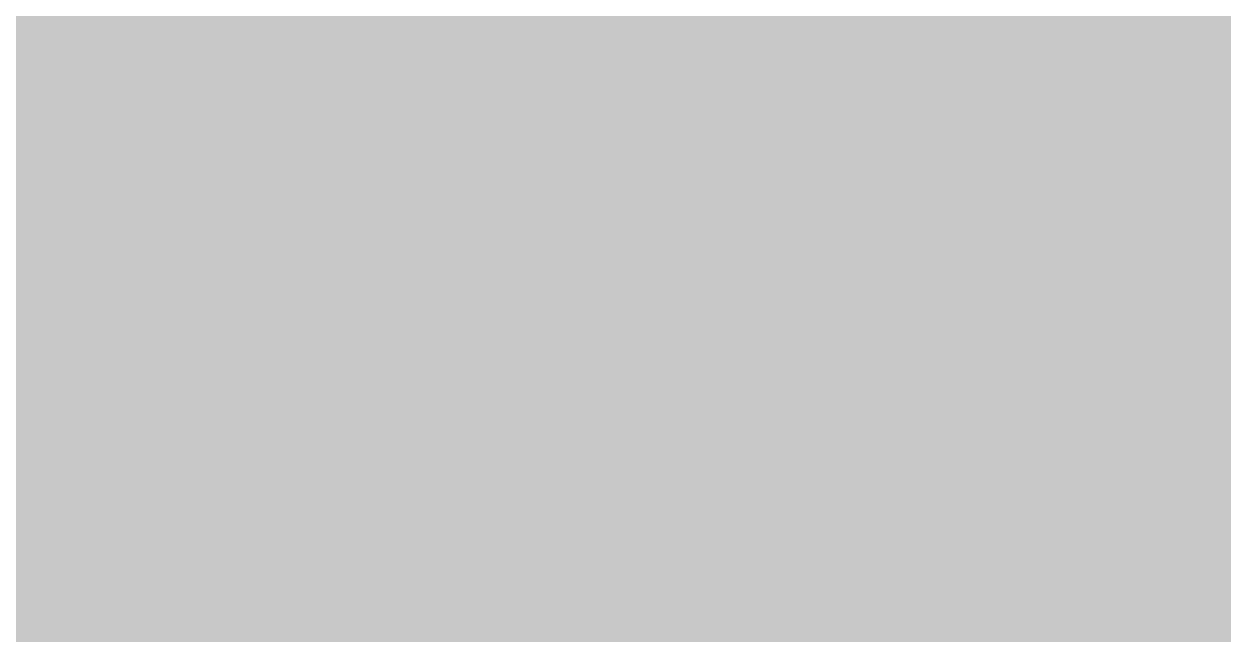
# Model space of a CAD drawing. Header units: inches. Extents: x -0.16 to 1.73, y -0.16 to 1.34.
# Drawn here: x 0.37842 to 0.38913, y 0.26679 to 0.27223 of the extents above; entities that cross this region are included whole.
import ezdxf

# ---------------------------------------------------------------- set-up
doc = ezdxf.new("R2010")
doc.units = ezdxf.units.IN
doc.header["$MEASUREMENT"] = 0
doc.layers.add('Bottom Layer', color=5, linetype='Continuous')
doc.layers.add('Top Layer', color=1, linetype='Continuous')

msp = doc.modelspace()

# ---------------------------------------------------------------- linework, layer by layer
at = {"layer": 'Bottom Layer'}
for points in [[(0.356329, 0.260992, 0.025, 0.025, 0), (0.376573, 0.281236, 0.025, 0.025, 0)], [(0.376573, 0.281236, 0.025, 0.025, 0), (0.604673, 0.281236, 0.025, 0.025, 0)]]:
    msp.add_lwpolyline(points, format="xyseb", dxfattribs=at)
msp.add_lwpolyline([(0.370323, 0.281236, 0.0125, 0.0125, 1), (0.382823, 0.281236, 0.0125, 0.0125, 1)], format="xyseb", close=True, dxfattribs=at)
msp.add_lwpolyline([(0.370323, 0.281236, 0.0125, 0.0125, 1), (0.382823, 0.281236, 0.0125, 0.0125, 1)], format="xyseb", close=True, dxfattribs=at)
at = {"layer": 'Top Layer'}
msp.add_lwpolyline([(0.370673, 0.278467, 0.015, 0.015, 0), (0.395604, 0.253536, 0.015, 0.015, 0)], format="xyseb", dxfattribs=at)

doc.saveas('drawing.dxf')
